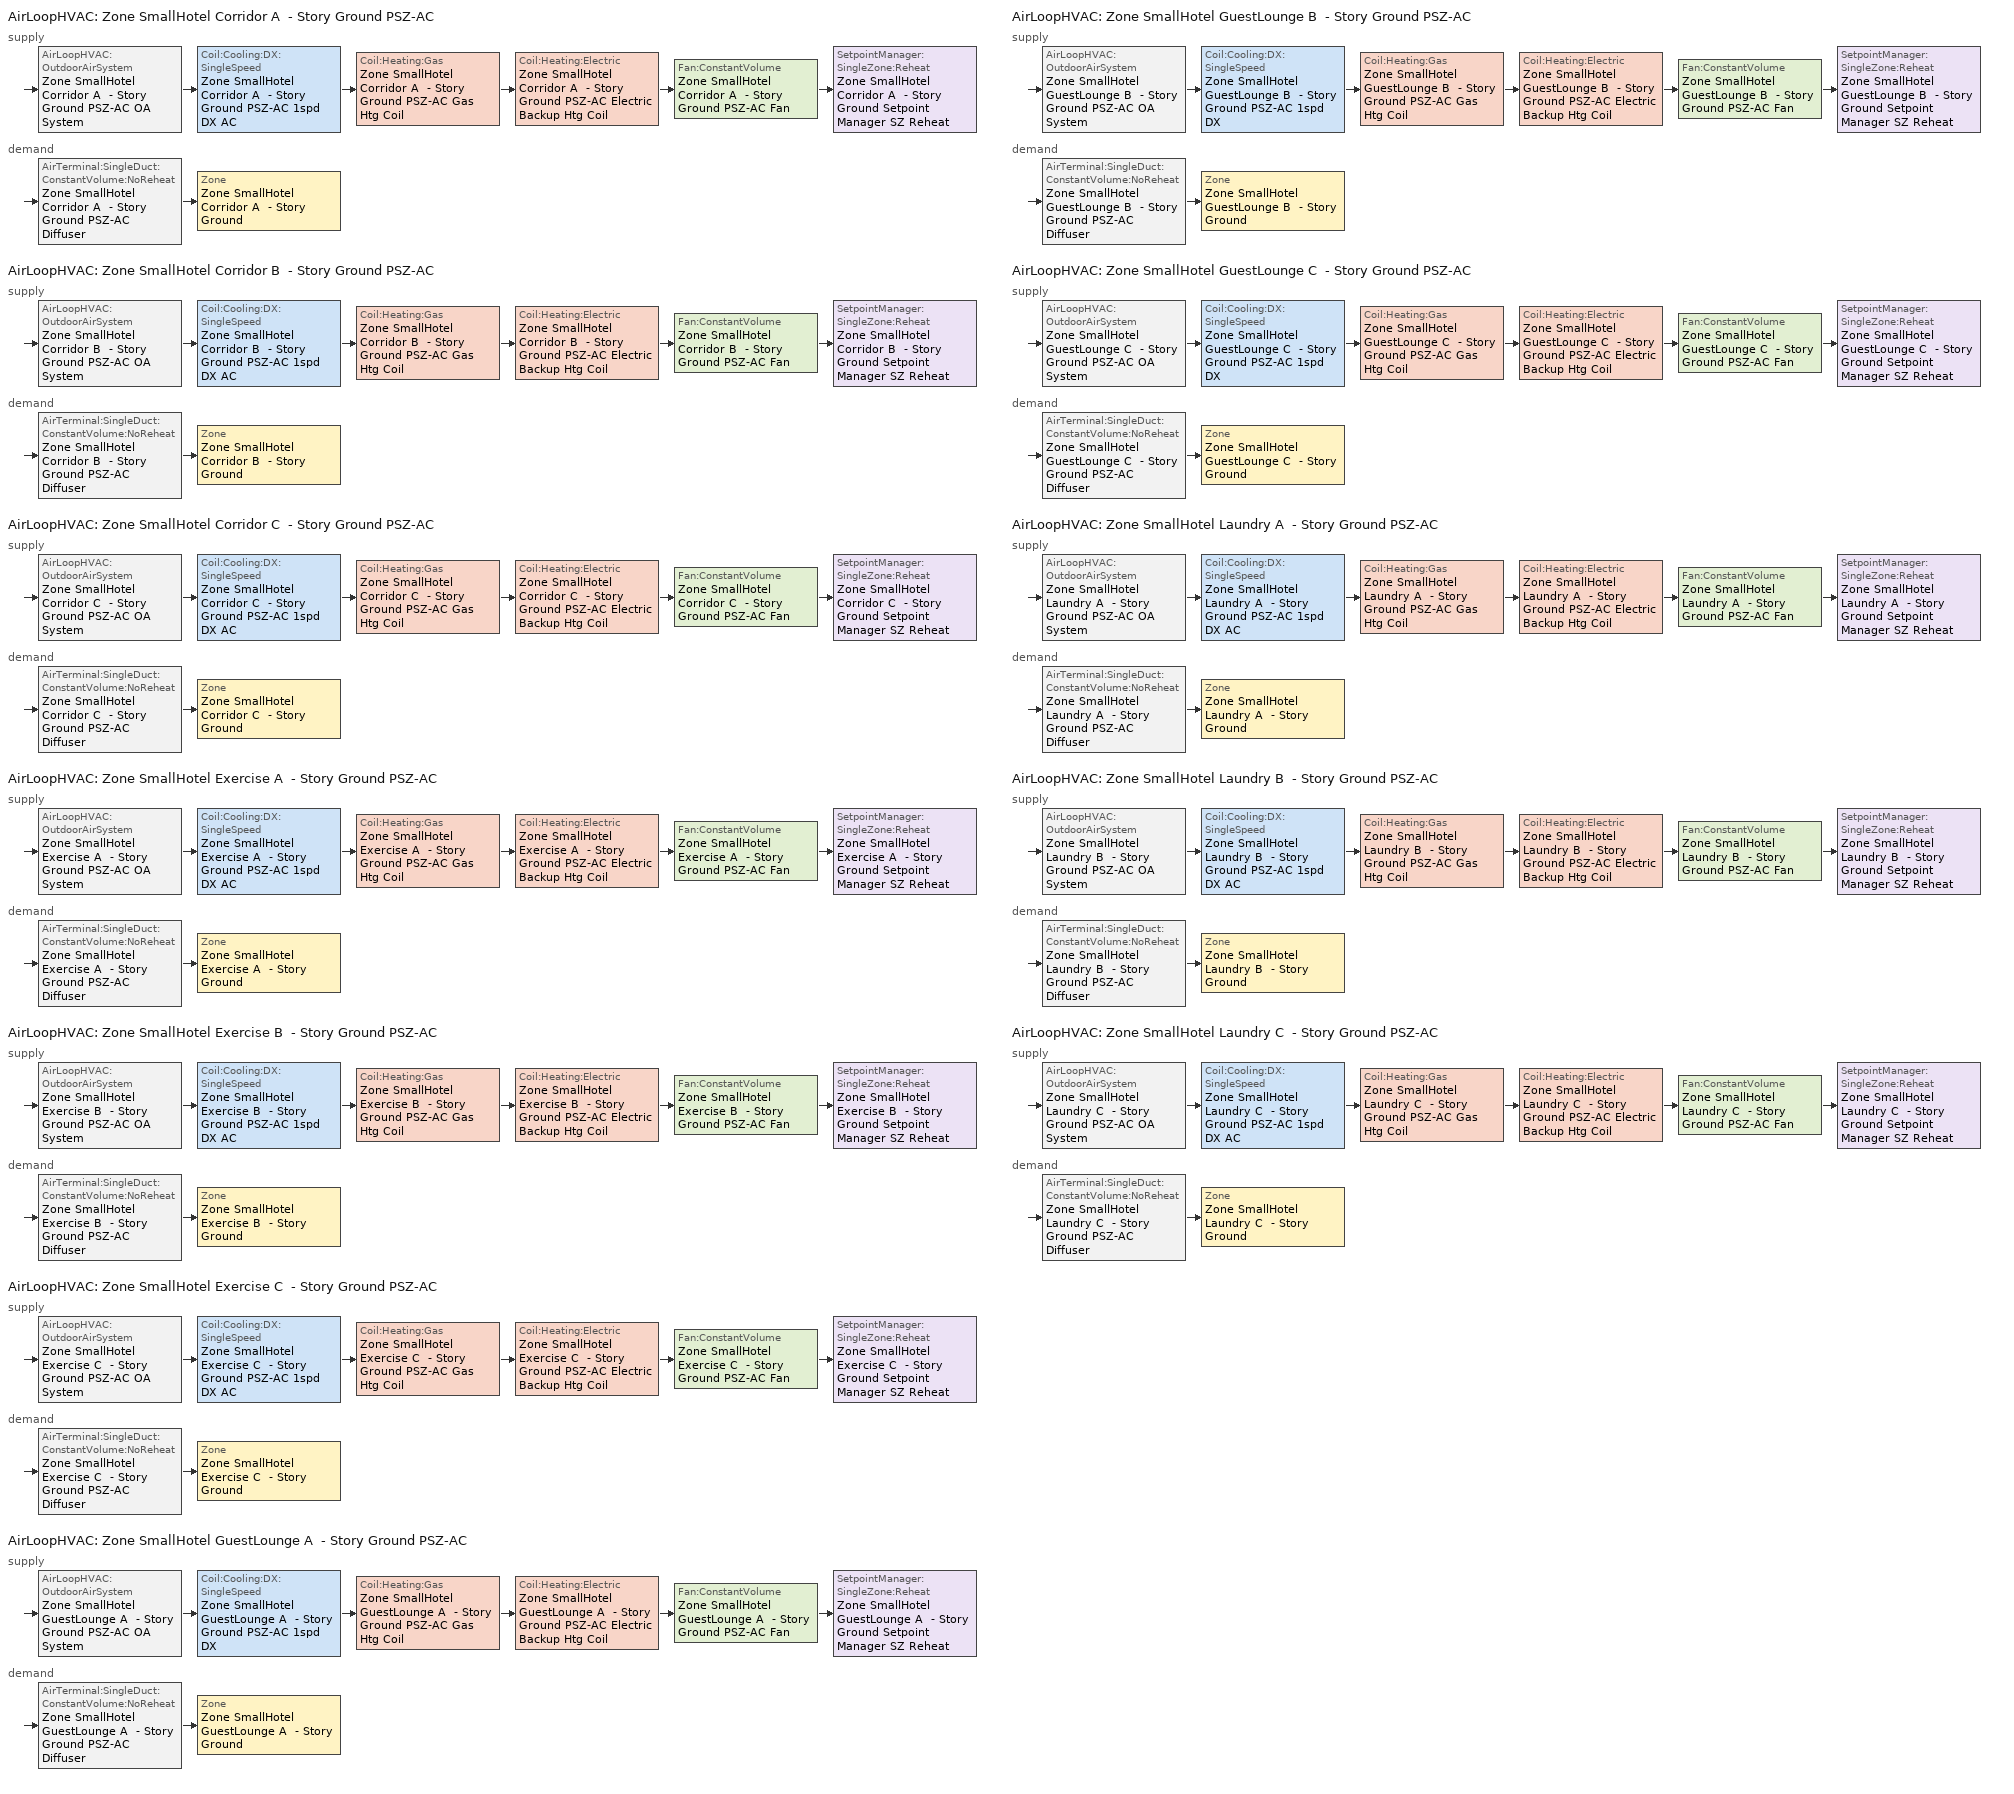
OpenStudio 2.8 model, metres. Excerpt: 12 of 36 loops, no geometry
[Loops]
AirLoopHVAC 'Zone SmallHotel Corridor A  - Story Ground PSZ-AC'
 supply: AirLoopHVAC:OutdoorAirSystem 'Zone SmallHotel Corridor A  - Story Ground PSZ-AC OA System' > Coil:Cooling:DX:SingleSpeed 'Zone SmallHotel Corridor A  - Story Ground PSZ-AC 1spd DX AC Clg Coil 20kBtu/hr 11.06SEER 6kBtu/hr 14.0SEER' > Coil:Heating:Gas 'Zone SmallHotel Corridor A  - Story Ground PSZ-AC Gas Htg Coil' > Coil:Heating:Electric 'Zone SmallHotel Corridor A  - Story Ground PSZ-AC Electric Backup Htg Coil' > Fan:ConstantVolume 'Zone SmallHotel Corridor A  - Story Ground PSZ-AC Fan' > SetpointManager:SingleZone:Reheat 'Zone SmallHotel Corridor A  - Story Ground Setpoint Manager SZ Reheat'
 demand: AirTerminal:SingleDuct:ConstantVolume:NoReheat 'Zone SmallHotel Corridor A  - Story Ground PSZ-AC Diffuser' > Zone 'Zone SmallHotel Corridor A  - Story Ground'
AirLoopHVAC 'Zone SmallHotel Corridor B  - Story Ground PSZ-AC'
 supply: AirLoopHVAC:OutdoorAirSystem 'Zone SmallHotel Corridor B  - Story Ground PSZ-AC OA System' > Coil:Cooling:DX:SingleSpeed 'Zone SmallHotel Corridor B  - Story Ground PSZ-AC 1spd DX AC Clg Coil 104kBtu/hr 9.63EER 23kBtu/hr 14.0SEER' > Coil:Heating:Gas 'Zone SmallHotel Corridor B  - Story Ground PSZ-AC Gas Htg Coil' > Coil:Heating:Electric 'Zone SmallHotel Corridor B  - Story Ground PSZ-AC Electric Backup Htg Coil' > Fan:ConstantVolume 'Zone SmallHotel Corridor B  - Story Ground PSZ-AC Fan' > SetpointManager:SingleZone:Reheat 'Zone SmallHotel Corridor B  - Story Ground Setpoint Manager SZ Reheat'
 demand: AirTerminal:SingleDuct:ConstantVolume:NoReheat 'Zone SmallHotel Corridor B  - Story Ground PSZ-AC Diffuser' > Zone 'Zone SmallHotel Corridor B  - Story Ground'
AirLoopHVAC 'Zone SmallHotel Corridor C  - Story Ground PSZ-AC'
 supply: AirLoopHVAC:OutdoorAirSystem 'Zone SmallHotel Corridor C  - Story Ground PSZ-AC OA System' > Coil:Cooling:DX:SingleSpeed 'Zone SmallHotel Corridor C  - Story Ground PSZ-AC 1spd DX AC Clg Coil 19kBtu/hr 11.06SEER 6kBtu/hr 14.0SEER' > Coil:Heating:Gas 'Zone SmallHotel Corridor C  - Story Ground PSZ-AC Gas Htg Coil' > Coil:Heating:Electric 'Zone SmallHotel Corridor C  - Story Ground PSZ-AC Electric Backup Htg Coil' > Fan:ConstantVolume 'Zone SmallHotel Corridor C  - Story Ground PSZ-AC Fan' > SetpointManager:SingleZone:Reheat 'Zone SmallHotel Corridor C  - Story Ground Setpoint Manager SZ Reheat'
 demand: AirTerminal:SingleDuct:ConstantVolume:NoReheat 'Zone SmallHotel Corridor C  - Story Ground PSZ-AC Diffuser' > Zone 'Zone SmallHotel Corridor C  - Story Ground'
AirLoopHVAC 'Zone SmallHotel Exercise A  - Story Ground PSZ-AC'
 supply: AirLoopHVAC:OutdoorAirSystem 'Zone SmallHotel Exercise A  - Story Ground PSZ-AC OA System' > Coil:Cooling:DX:SingleSpeed 'Zone SmallHotel Exercise A  - Story Ground PSZ-AC 1spd DX AC Clg Coil 3kBtu/hr 11.06SEER 2kBtu/hr 14.0SEER' > Coil:Heating:Gas 'Zone SmallHotel Exercise A  - Story Ground PSZ-AC Gas Htg Coil' > Coil:Heating:Electric 'Zone SmallHotel Exercise A  - Story Ground PSZ-AC Electric Backup Htg Coil' > Fan:ConstantVolume 'Zone SmallHotel Exercise A  - Story Ground PSZ-AC Fan' > SetpointManager:SingleZone:Reheat 'Zone SmallHotel Exercise A  - Story Ground Setpoint Manager SZ Reheat'
 demand: AirTerminal:SingleDuct:ConstantVolume:NoReheat 'Zone SmallHotel Exercise A  - Story Ground PSZ-AC Diffuser' > Zone 'Zone SmallHotel Exercise A  - Story Ground'
AirLoopHVAC 'Zone SmallHotel Exercise B  - Story Ground PSZ-AC'
 supply: AirLoopHVAC:OutdoorAirSystem 'Zone SmallHotel Exercise B  - Story Ground PSZ-AC OA System' > Coil:Cooling:DX:SingleSpeed 'Zone SmallHotel Exercise B  - Story Ground PSZ-AC 1spd DX AC Clg Coil 18kBtu/hr 11.06SEER 11kBtu/hr 14.0SEER' > Coil:Heating:Gas 'Zone SmallHotel Exercise B  - Story Ground PSZ-AC Gas Htg Coil' > Coil:Heating:Electric 'Zone SmallHotel Exercise B  - Story Ground PSZ-AC Electric Backup Htg Coil' > Fan:ConstantVolume 'Zone SmallHotel Exercise B  - Story Ground PSZ-AC Fan' > SetpointManager:SingleZone:Reheat 'Zone SmallHotel Exercise B  - Story Ground Setpoint Manager SZ Reheat'
 demand: AirTerminal:SingleDuct:ConstantVolume:NoReheat 'Zone SmallHotel Exercise B  - Story Ground PSZ-AC Diffuser' > Zone 'Zone SmallHotel Exercise B  - Story Ground'
AirLoopHVAC 'Zone SmallHotel Exercise C  - Story Ground PSZ-AC'
 supply: AirLoopHVAC:OutdoorAirSystem 'Zone SmallHotel Exercise C  - Story Ground PSZ-AC OA System' > Coil:Cooling:DX:SingleSpeed 'Zone SmallHotel Exercise C  - Story Ground PSZ-AC 1spd DX AC Clg Coil 3kBtu/hr 11.06SEER 2kBtu/hr 14.0SEER' > Coil:Heating:Gas 'Zone SmallHotel Exercise C  - Story Ground PSZ-AC Gas Htg Coil' > Coil:Heating:Electric 'Zone SmallHotel Exercise C  - Story Ground PSZ-AC Electric Backup Htg Coil' > Fan:ConstantVolume 'Zone SmallHotel Exercise C  - Story Ground PSZ-AC Fan' > SetpointManager:SingleZone:Reheat 'Zone SmallHotel Exercise C  - Story Ground Setpoint Manager SZ Reheat'
 demand: AirTerminal:SingleDuct:ConstantVolume:NoReheat 'Zone SmallHotel Exercise C  - Story Ground PSZ-AC Diffuser' > Zone 'Zone SmallHotel Exercise C  - Story Ground'
AirLoopHVAC 'Zone SmallHotel GuestLounge A  - Story Ground PSZ-AC'
 supply: AirLoopHVAC:OutdoorAirSystem 'Zone SmallHotel GuestLounge A  - Story Ground PSZ-AC OA System' > Coil:Cooling:DX:SingleSpeed 'Zone SmallHotel GuestLounge A  - Story Ground PSZ-AC 1spd DX AC Clg Coil 10kBtu/hr 11.06SEER 4kBtu/hr 14.0SEER' > Coil:Heating:Gas 'Zone SmallHotel GuestLounge A  - Story Ground PSZ-AC Gas Htg Coil' > Coil:Heating:Electric 'Zone SmallHotel GuestLounge A  - Story Ground PSZ-AC Electric Backup Htg Coil' > Fan:ConstantVolume 'Zone SmallHotel GuestLounge A  - Story Ground PSZ-AC Fan' > SetpointManager:SingleZone:Reheat 'Zone SmallHotel GuestLounge A  - Story Ground Setpoint Manager SZ Reheat'
 demand: AirTerminal:SingleDuct:ConstantVolume:NoReheat 'Zone SmallHotel GuestLounge A  - Story Ground PSZ-AC Diffuser' > Zone 'Zone SmallHotel GuestLounge A  - Story Ground'
AirLoopHVAC 'Zone SmallHotel GuestLounge B  - Story Ground PSZ-AC'
 supply: AirLoopHVAC:OutdoorAirSystem 'Zone SmallHotel GuestLounge B  - Story Ground PSZ-AC OA System' > Coil:Cooling:DX:SingleSpeed 'Zone SmallHotel GuestLounge B  - Story Ground PSZ-AC 1spd DX AC Clg Coil 60kBtu/hr 11.06SEER 19kBtu/hr 14.0SEER' > Coil:Heating:Gas 'Zone SmallHotel GuestLounge B  - Story Ground PSZ-AC Gas Htg Coil' > Coil:Heating:Electric 'Zone SmallHotel GuestLounge B  - Story Ground PSZ-AC Electric Backup Htg Coil' > Fan:ConstantVolume 'Zone SmallHotel GuestLounge B  - Story Ground PSZ-AC Fan' > SetpointManager:SingleZone:Reheat 'Zone SmallHotel GuestLounge B  - Story Ground Setpoint Manager SZ Reheat'
 demand: AirTerminal:SingleDuct:ConstantVolume:NoReheat 'Zone SmallHotel GuestLounge B  - Story Ground PSZ-AC Diffuser' > Zone 'Zone SmallHotel GuestLounge B  - Story Ground'
AirLoopHVAC 'Zone SmallHotel GuestLounge C  - Story Ground PSZ-AC'
 supply: AirLoopHVAC:OutdoorAirSystem 'Zone SmallHotel GuestLounge C  - Story Ground PSZ-AC OA System' > Coil:Cooling:DX:SingleSpeed 'Zone SmallHotel GuestLounge C  - Story Ground PSZ-AC 1spd DX AC Clg Coil 10kBtu/hr 11.06SEER 4kBtu/hr 14.0SEER' > Coil:Heating:Gas 'Zone SmallHotel GuestLounge C  - Story Ground PSZ-AC Gas Htg Coil' > Coil:Heating:Electric 'Zone SmallHotel GuestLounge C  - Story Ground PSZ-AC Electric Backup Htg Coil' > Fan:ConstantVolume 'Zone SmallHotel GuestLounge C  - Story Ground PSZ-AC Fan' > SetpointManager:SingleZone:Reheat 'Zone SmallHotel GuestLounge C  - Story Ground Setpoint Manager SZ Reheat'
 demand: AirTerminal:SingleDuct:ConstantVolume:NoReheat 'Zone SmallHotel GuestLounge C  - Story Ground PSZ-AC Diffuser' > Zone 'Zone SmallHotel GuestLounge C  - Story Ground'
AirLoopHVAC 'Zone SmallHotel Laundry A  - Story Ground PSZ-AC'
 supply: AirLoopHVAC:OutdoorAirSystem 'Zone SmallHotel Laundry A  - Story Ground PSZ-AC OA System' > Coil:Cooling:DX:SingleSpeed 'Zone SmallHotel Laundry A  - Story Ground PSZ-AC 1spd DX AC Clg Coil 7kBtu/hr 11.06SEER 4kBtu/hr 14.0SEER' > Coil:Heating:Gas 'Zone SmallHotel Laundry A  - Story Ground PSZ-AC Gas Htg Coil' > Coil:Heating:Electric 'Zone SmallHotel Laundry A  - Story Ground PSZ-AC Electric Backup Htg Coil' > Fan:ConstantVolume 'Zone SmallHotel Laundry A  - Story Ground PSZ-AC Fan' > SetpointManager:SingleZone:Reheat 'Zone SmallHotel Laundry A  - Story Ground Setpoint Manager SZ Reheat'
 demand: AirTerminal:SingleDuct:ConstantVolume:NoReheat 'Zone SmallHotel Laundry A  - Story Ground PSZ-AC Diffuser' > Zone 'Zone SmallHotel Laundry A  - Story Ground'
AirLoopHVAC 'Zone SmallHotel Laundry B  - Story Ground PSZ-AC'
 supply: AirLoopHVAC:OutdoorAirSystem 'Zone SmallHotel Laundry B  - Story Ground PSZ-AC OA System' > Coil:Cooling:DX:SingleSpeed 'Zone SmallHotel Laundry B  - Story Ground PSZ-AC 1spd DX AC Clg Coil 39kBtu/hr 11.06SEER 20kBtu/hr 14.0SEER' > Coil:Heating:Gas 'Zone SmallHotel Laundry B  - Story Ground PSZ-AC Gas Htg Coil' > Coil:Heating:Electric 'Zone SmallHotel Laundry B  - Story Ground PSZ-AC Electric Backup Htg Coil' > Fan:ConstantVolume 'Zone SmallHotel Laundry B  - Story Ground PSZ-AC Fan' > SetpointManager:SingleZone:Reheat 'Zone SmallHotel Laundry B  - Story Ground Setpoint Manager SZ Reheat'
 demand: AirTerminal:SingleDuct:ConstantVolume:NoReheat 'Zone SmallHotel Laundry B  - Story Ground PSZ-AC Diffuser' > Zone 'Zone SmallHotel Laundry B  - Story Ground'
AirLoopHVAC 'Zone SmallHotel Laundry C  - Story Ground PSZ-AC'
 supply: AirLoopHVAC:OutdoorAirSystem 'Zone SmallHotel Laundry C  - Story Ground PSZ-AC OA System' > Coil:Cooling:DX:SingleSpeed 'Zone SmallHotel Laundry C  - Story Ground PSZ-AC 1spd DX AC Clg Coil 6kBtu/hr 11.06SEER 3kBtu/hr 14.0SEER' > Coil:Heating:Gas 'Zone SmallHotel Laundry C  - Story Ground PSZ-AC Gas Htg Coil' > Coil:Heating:Electric 'Zone SmallHotel Laundry C  - Story Ground PSZ-AC Electric Backup Htg Coil' > Fan:ConstantVolume 'Zone SmallHotel Laundry C  - Story Ground PSZ-AC Fan' > SetpointManager:SingleZone:Reheat 'Zone SmallHotel Laundry C  - Story Ground Setpoint Manager SZ Reheat'
 demand: AirTerminal:SingleDuct:ConstantVolume:NoReheat 'Zone SmallHotel Laundry C  - Story Ground PSZ-AC Diffuser' > Zone 'Zone SmallHotel Laundry C  - Story Ground'
[Sizing:Zone] Zone Cooling Design Supply Air Temperature Input Method=SupplyAirTemperature; Zone Cooling Design Supply Air Temperature {C}=12.7778; Zone Cooling Design Supply Air Temperature Difference {deltaC}=11.11; Zone Heating Design Supply Air Temperature Input Method=SupplyAirTemperature; Zone Heating Design Supply Air Temperature {C}=50; Zone Heating Design Supply Air Temperature Difference {deltaC}=11.11; Zone Cooling Design Supply Air Humidity Ratio {kg-H2O/kg-air}=0.0085; Zone Heating Design Supply Air Humidity Ratio {kg-H2O/kg-air}=0.008; Cooling Design Air Flow Method=DesignDay; Heating Design Air Flow Method=DesignDay; Account for Dedicated Outdoor Air System=No; Dedicated Outdoor Air System Control Strategy=NeutralSupplyAir; Dedicated Outdoor Air Low Setpoint Temperature for Design {C}=autosize; Dedicated Outdoor Air High Setpoint Temperature for Design {C}=autosize
Zone SmallHotel Exercise A  - Story Ground; Zone SmallHotel Exercise B  - Story Ground; Zone SmallHotel Exercise C  - Story Ground; Zone SmallHotel Laundry A  - Story Ground; Zone SmallHotel Laundry B  - Story Ground; Zone SmallHotel Laundry C  - Story Ground; Zone SmallHotel GuestLounge A  - Story Ground; Zone SmallHotel GuestLounge B  - Story Ground; Zone SmallHotel GuestLounge C  - Story Ground; Zone SmallHotel Corridor A  - Story Ground; Zone SmallHotel Corridor B  - Story Ground; Zone SmallHotel Corridor C  - Story Ground
[Zone equipment]
Zone SmallHotel Exercise A  - Story Ground: Zone SmallHotel Exercise A  - Story Ground PSZ-AC Diffuser
Zone SmallHotel Exercise B  - Story Ground: Zone SmallHotel Exercise B  - Story Ground PSZ-AC Diffuser
Zone SmallHotel Exercise C  - Story Ground: Zone SmallHotel Exercise C  - Story Ground PSZ-AC Diffuser
Zone SmallHotel Laundry A  - Story Ground: Zone SmallHotel Laundry A  - Story Ground PSZ-AC Diffuser
Zone SmallHotel Laundry B  - Story Ground: Zone SmallHotel Laundry B  - Story Ground PSZ-AC Diffuser
Zone SmallHotel Laundry C  - Story Ground: Zone SmallHotel Laundry C  - Story Ground PSZ-AC Diffuser
Zone SmallHotel GuestLounge A  - Story Ground: Zone SmallHotel GuestLounge A  - Story Ground PSZ-AC Diffuser
Zone SmallHotel GuestLounge B  - Story Ground: Zone SmallHotel GuestLounge B  - Story Ground PSZ-AC Diffuser
Zone SmallHotel GuestLounge C  - Story Ground: Zone SmallHotel GuestLounge C  - Story Ground PSZ-AC Diffuser
Zone SmallHotel Corridor A  - Story Ground: Zone SmallHotel Corridor A  - Story Ground PSZ-AC Diffuser
Zone SmallHotel Corridor B  - Story Ground: Zone SmallHotel Corridor B  - Story Ground PSZ-AC Diffuser
Zone SmallHotel Corridor C  - Story Ground: Zone SmallHotel Corridor C  - Story Ground PSZ-AC Diffuser
[AirLoopHVAC] Design Supply Air Flow Rate {m3/s}=AutoSize
Name | Availability Schedule
Zone SmallHotel Corridor A  - Story Ground PSZ-AC | Zone SmallHotel Corridor A  - Story Ground PSZ-AC Occ Sch
Zone SmallHotel Corridor B  - Story Ground PSZ-AC | Zone SmallHotel Corridor B  - Story Ground PSZ-AC Occ Sch
Zone SmallHotel Corridor C  - Story Ground PSZ-AC | Zone SmallHotel Corridor C  - Story Ground PSZ-AC Occ Sch
Zone SmallHotel Exercise A  - Story Ground PSZ-AC | Zone SmallHotel Exercise A  - Story Ground PSZ-AC Occ Sch
Zone SmallHotel Exercise B  - Story Ground PSZ-AC | Zone SmallHotel Exercise B  - Story Ground PSZ-AC Occ Sch
Zone SmallHotel Exercise C  - Story Ground PSZ-AC | Zone SmallHotel Exercise C  - Story Ground PSZ-AC Occ Sch
Zone SmallHotel GuestLounge A  - Story Ground PSZ-AC | Zone SmallHotel GuestLounge A  - Story Ground PSZ-AC Occ Sch
Zone SmallHotel GuestLounge B  - Story Ground PSZ-AC | Zone SmallHotel GuestLounge B  - Story Ground PSZ-AC Occ Sch
Zone SmallHotel GuestLounge C  - Story Ground PSZ-AC | Zone SmallHotel GuestLounge C  - Story Ground PSZ-AC Occ Sch
Zone SmallHotel Laundry A  - Story Ground PSZ-AC | Zone SmallHotel Laundry A  - Story Ground PSZ-AC Occ Sch
Zone SmallHotel Laundry B  - Story Ground PSZ-AC | Zone SmallHotel Laundry B  - Story Ground PSZ-AC Occ Sch
Zone SmallHotel Laundry C  - Story Ground PSZ-AC | Zone SmallHotel Laundry C  - Story Ground PSZ-AC Occ Sch
[Sizing:System] Type of Load to Size On=Sensible; Design Outdoor Air Flow Rate {m3/s}=Autosize; Central Heating Maximum System Air Flow Ratio=1; Preheat Design Temperature {C}=7.22222; Preheat Design Humidity Ratio {kg-H2O/kg-Air}=0.008; Precool Design Temperature {C}=12.7778; Precool Design Humidity Ratio {kg-H2O/kg-Air}=0.008; Central Cooling Design Supply Air Temperature {C}=12.7778; Central Heating Design Supply Air Temperature {C}=50; Sizing Option=Coincident; 100% Outdoor Air in Cooling=No; 100% Outdoor Air in Heating=No; Central Cooling Design Supply Air Humidity Ratio {kg-H2O/kg-Air}=0.0085; Central Heating Design Supply Air Humidity Ratio {kg-H2O/kg-Air}=0.008; Cooling Design Air Flow Method=DesignDay; Cooling Design Air Flow Rate {m3/s}=0; Heating Design Air Flow Method=DesignDay; Heating Design Air Flow Rate {m3/s}=0; System Outdoor Air Method=ZoneSum; Zone Maximum Outdoor Air Fraction=1; Cooling Supply Air Flow Rate Per Floor Area {m3/s-m2}=0.00996765; Cooling Fraction of Autosized Cooling Supply Air Flow Rate=1; Cooling Supply Air Flow Rate Per Unit Cooling Capacity {m3/s-W}=3.94755e-05; Heating Supply Air Flow Rate Per Floor Area {m3/s-m2}=0.00996765; Heating Fraction of Autosized Heating Supply Air Flow Rate=1; Heating Fraction of Autosized Cooling Supply Air Flow Rate=1; Heating Supply Air Flow Rate Per Unit Heating Capacity {m3/s-W}=3.15882e-05; Cooling Design Capacity Method=CoolingDesignCapacity; Cooling Design Capacity {W}=autosize; Cooling Design Capacity Per Floor Area {W/m2}=234.7; Fraction of Autosized Cooling Design Capacity=1; Heating Design Capacity Method=HeatingDesignCapacity; Heating Design Capacity {W}=autosize; Heating Design Capacity Per Floor Area {W/m2}=157; Fraction of Autosized Heating Design Capacity=1; Central Cooling Capacity Control Method=OnOff
Zone SmallHotel Corridor A  - Story Ground PSZ-AC; Zone SmallHotel Corridor B  - Story Ground PSZ-AC; Zone SmallHotel Corridor C  - Story Ground PSZ-AC; Zone SmallHotel Exercise A  - Story Ground PSZ-AC; Zone SmallHotel Exercise B  - Story Ground PSZ-AC; Zone SmallHotel Exercise C  - Story Ground PSZ-AC; Zone SmallHotel GuestLounge A  - Story Ground PSZ-AC; Zone SmallHotel GuestLounge B  - Story Ground PSZ-AC; Zone SmallHotel GuestLounge C  - Story Ground PSZ-AC; Zone SmallHotel Laundry A  - Story Ground PSZ-AC; Zone SmallHotel Laundry B  - Story Ground PSZ-AC; Zone SmallHotel Laundry C  - Story Ground PSZ-AC
[SetpointManager:SingleZone:Reheat] Minimum Supply Air Temperature {C}=12.7778; Maximum Supply Air Temperature {C}=50
Name | Control Zone | Setpoint Node or NodeList
Zone SmallHotel Corridor A  - Story Ground Setpoint Manager SZ Reheat | Zone SmallHotel Corridor A  - Story Ground | Zone SmallHotel Corridor A  - Story Ground PSZ-AC Supply Outlet Node
Zone SmallHotel Corridor B  - Story Ground Setpoint Manager SZ Reheat | Zone SmallHotel Corridor B  - Story Ground | Zone SmallHotel Corridor B  - Story Ground PSZ-AC Supply Outlet Node
Zone SmallHotel Corridor C  - Story Ground Setpoint Manager SZ Reheat | Zone SmallHotel Corridor C  - Story Ground | Zone SmallHotel Corridor C  - Story Ground PSZ-AC Supply Outlet Node
Zone SmallHotel Exercise A  - Story Ground Setpoint Manager SZ Reheat | Zone SmallHotel Exercise A  - Story Ground | Zone SmallHotel Exercise A  - Story Ground PSZ-AC Supply Outlet Node
Zone SmallHotel Exercise B  - Story Ground Setpoint Manager SZ Reheat | Zone SmallHotel Exercise B  - Story Ground | Zone SmallHotel Exercise B  - Story Ground PSZ-AC Supply Outlet Node
Zone SmallHotel Exercise C  - Story Ground Setpoint Manager SZ Reheat | Zone SmallHotel Exercise C  - Story Ground | Zone SmallHotel Exercise C  - Story Ground PSZ-AC Supply Outlet Node
Zone SmallHotel GuestLounge A  - Story Ground Setpoint Manager SZ Reheat | Zone SmallHotel GuestLounge A  - Story Ground | Zone SmallHotel GuestLounge A  - Story Ground PSZ-AC Supply Outlet Node
Zone SmallHotel GuestLounge B  - Story Ground Setpoint Manager SZ Reheat | Zone SmallHotel GuestLounge B  - Story Ground | Zone SmallHotel GuestLounge B  - Story Ground PSZ-AC Supply Outlet Node
Zone SmallHotel GuestLounge C  - Story Ground Setpoint Manager SZ Reheat | Zone SmallHotel GuestLounge C  - Story Ground | Zone SmallHotel GuestLounge C  - Story Ground PSZ-AC Supply Outlet Node
Zone SmallHotel Laundry A  - Story Ground Setpoint Manager SZ Reheat | Zone SmallHotel Laundry A  - Story Ground | Zone SmallHotel Laundry A  - Story Ground PSZ-AC Supply Outlet Node
Zone SmallHotel Laundry B  - Story Ground Setpoint Manager SZ Reheat | Zone SmallHotel Laundry B  - Story Ground | Zone SmallHotel Laundry B  - Story Ground PSZ-AC Supply Outlet Node
Zone SmallHotel Laundry C  - Story Ground Setpoint Manager SZ Reheat | Zone SmallHotel Laundry C  - Story Ground | Zone SmallHotel Laundry C  - Story Ground PSZ-AC Supply Outlet Node
[Fan:ConstantVolume] Availability Schedule=Always On Discrete; Pressure Rise {Pa}=622.722; Maximum Flow Rate {m3/s}=AutoSize; Motor In Airstream Fraction=1
Name | Fan Total Efficiency | Motor Efficiency
Zone SmallHotel Corridor A  - Story Ground PSZ-AC Fan; Zone SmallHotel Corridor B  - Story Ground PSZ-AC Fan; Zone SmallHotel Corridor C  - Story Ground PSZ-AC Fan; Zone SmallHotel Exercise B  - Story Ground PSZ-AC Fan; Zone SmallHotel GuestLounge B  - Story Ground PSZ-AC Fan; Zone SmallHotel Laundry B  - Story Ground PSZ-AC Fan | 0.55575 | 0.855
Zone SmallHotel Exercise A  - Story Ground PSZ-AC Fan; Zone SmallHotel Exercise C  - Story Ground PSZ-AC Fan; Zone SmallHotel GuestLounge A  - Story Ground PSZ-AC Fan; Zone SmallHotel GuestLounge C  - Story Ground PSZ-AC Fan; Zone SmallHotel Laundry A  - Story Ground PSZ-AC Fan; Zone SmallHotel Laundry C  - Story Ground PSZ-AC Fan | 0.455 | 0.7
[Coil:Heating:Gas] Availability Schedule=Always On Discrete; Gas Burner Efficiency=0.78; Nominal Capacity {W}=AutoSize; Parasitic Electric Load {W}=0; Parasitic Gas Load {W}=0
Zone SmallHotel Corridor A  - Story Ground PSZ-AC Gas Htg Coil; Zone SmallHotel Corridor B  - Story Ground PSZ-AC Gas Htg Coil; Zone SmallHotel Corridor C  - Story Ground PSZ-AC Gas Htg Coil; Zone SmallHotel Exercise A  - Story Ground PSZ-AC Gas Htg Coil; Zone SmallHotel Exercise B  - Story Ground PSZ-AC Gas Htg Coil; Zone SmallHotel Exercise C  - Story Ground PSZ-AC Gas Htg Coil; Zone SmallHotel GuestLounge A  - Story Ground PSZ-AC Gas Htg Coil; Zone SmallHotel GuestLounge B  - Story Ground PSZ-AC Gas Htg Coil; Zone SmallHotel GuestLounge C  - Story Ground PSZ-AC Gas Htg Coil; Zone SmallHotel Laundry A  - Story Ground PSZ-AC Gas Htg Coil; Zone SmallHotel Laundry B  - Story Ground PSZ-AC Gas Htg Coil; Zone SmallHotel Laundry C  - Story Ground PSZ-AC Gas Htg Coil
[Coil:Heating:Electric] Availability Schedule=Always On Discrete; Efficiency=1
Zone SmallHotel Corridor A  - Story Ground PSZ-AC Electric Backup Htg Coil; Zone SmallHotel Corridor B  - Story Ground PSZ-AC Electric Backup Htg Coil; Zone SmallHotel Corridor C  - Story Ground PSZ-AC Electric Backup Htg Coil; Zone SmallHotel Exercise A  - Story Ground PSZ-AC Electric Backup Htg Coil; Zone SmallHotel Exercise B  - Story Ground PSZ-AC Electric Backup Htg Coil; Zone SmallHotel Exercise C  - Story Ground PSZ-AC Electric Backup Htg Coil; Zone SmallHotel GuestLounge A  - Story Ground PSZ-AC Electric Backup Htg Coil; Zone SmallHotel GuestLounge B  - Story Ground PSZ-AC Electric Backup Htg Coil; Zone SmallHotel GuestLounge C  - Story Ground PSZ-AC Electric Backup Htg Coil; Zone SmallHotel Laundry A  - Story Ground PSZ-AC Electric Backup Htg Coil; Zone SmallHotel Laundry B  - Story Ground PSZ-AC Electric Backup Htg Coil; Zone SmallHotel Laundry C  - Story Ground PSZ-AC Electric Backup Htg Coil
[Coil:Cooling:DX:SingleSpeed] Availability Schedule=Always On Discrete; Rated Total Cooling Capacity {W}=autosize; Rated Sensible Heat Ratio=autosize; Rated COP {W/W}=4.11713; Rated Air Flow Rate {m3/s}=autosize; Rated Evaporator Fan Power Per Volume Flow Rate {W/(m3/s)}=773.3; Total Cooling Capacity Function of Temperature Curve=PSZ-AC_Unitary_PackagecoolCapFT; Total Cooling Capacity Function of Flow Fraction Curve=PSZ-AC_Unitary_PackagecoolFFF; Energy Input Ratio Function of Temperature Curve=PSZ-AC DX Unitary Package EIRFT; Energy Input Ratio Function of Flow Fraction Curve=PSZ-AC_Unitary_PackagecoolEIRFFF; Part Load Fraction Correlation Curve=PSZ-AC_Unitary_PackagecoolPLR; Condenser Type=AirCooled; Evaporative Condenser Effectiveness=0; Evaporative Condenser Air Flow Rate {m3/s}=Autosize; Evaporative Condenser Pump Rated Power Consumption {W}=Autosize; Crankcase Heater Capacity {W}=0; Maximum Outdoor Dry-Bulb Temperature for Crankcase Heater Operation {C}=0; Basin Heater Capacity {W/K}=0; Basin Heater Setpoint Temperature {C}=10
Zone SmallHotel Corridor A  - Story Ground PSZ-AC 1spd DX AC Clg Coil 20kBtu/hr 11.06SEER 6kBtu/hr 14.0SEER; Zone SmallHotel Corridor B  - Story Ground PSZ-AC 1spd DX AC Clg Coil 104kBtu/hr 9.63EER 23kBtu/hr 14.0SEER; Zone SmallHotel Corridor C  - Story Ground PSZ-AC 1spd DX AC Clg Coil 19kBtu/hr 11.06SEER 6kBtu/hr 14.0SEER; Zone SmallHotel Exercise A  - Story Ground PSZ-AC 1spd DX AC Clg Coil 3kBtu/hr 11.06SEER 2kBtu/hr 14.0SEER; Zone SmallHotel Exercise B  - Story Ground PSZ-AC 1spd DX AC Clg Coil 18kBtu/hr 11.06SEER 11kBtu/hr 14.0SEER; Zone SmallHotel Exercise C  - Story Ground PSZ-AC 1spd DX AC Clg Coil 3kBtu/hr 11.06SEER 2kBtu/hr 14.0SEER; Zone SmallHotel GuestLounge A  - Story Ground PSZ-AC 1spd DX AC Clg Coil 10kBtu/hr 11.06SEER 4kBtu/hr 14.0SEER; Zone SmallHotel GuestLounge B  - Story Ground PSZ-AC 1spd DX AC Clg Coil 60kBtu/hr 11.06SEER 19kBtu/hr 14.0SEER; Zone SmallHotel GuestLounge C  - Story Ground PSZ-AC 1spd DX AC Clg Coil 10kBtu/hr 11.06SEER 4kBtu/hr 14.0SEER; Zone SmallHotel Laundry A  - Story Ground PSZ-AC 1spd DX AC Clg Coil 7kBtu/hr 11.06SEER 4kBtu/hr 14.0SEER; Zone SmallHotel Laundry B  - Story Ground PSZ-AC 1spd DX AC Clg Coil 39kBtu/hr 11.06SEER 20kBtu/hr 14.0SEER; Zone SmallHotel Laundry C  - Story Ground PSZ-AC 1spd DX AC Clg Coil 6kBtu/hr 11.06SEER 3kBtu/hr 14.0SEER
[Controller:OutdoorAir] Minimum Outdoor Air Flow Rate {m3/s}=autosize; Maximum Outdoor Air Flow Rate {m3/s}=Autosize; Economizer Control Action Type=ModulateFlow; Lockout Type=NoLockout; Minimum Limit Type=FixedMinimum; High Humidity Control=No
Name | Economizer Control Type | Economizer Maximum Limit Dry-Bulb Temperature {C} | Economizer Maximum Limit Enthalpy {J/kg} | Minimum Outdoor Air Schedule | Controller Mechanical Ventilation | Heat Recovery Bypass Control Type
Zone SmallHotel Corridor A  - Story Ground PSZ-AC OA System Controller | NoEconomizer | 28 | 64000 | Zone SmallHotel Corridor A  - Story Ground PSZ-AC Occ Sch | Controller Mechanical Ventilation 7 | BypassWhenWithinEconomizerLimits
Zone SmallHotel Corridor B  - Story Ground PSZ-AC OA System Controller | DifferentialDryBulb |  |  | Zone SmallHotel Corridor B  - Story Ground PSZ-AC Occ Sch | Controller Mechanical Ventilation 8 | BypassWhenWithinEconomizerLimits
Zone SmallHotel Corridor C  - Story Ground PSZ-AC OA System Controller | NoEconomizer | 28 | 64000 | Zone SmallHotel Corridor C  - Story Ground PSZ-AC Occ Sch | Controller Mechanical Ventilation 9 | BypassWhenWithinEconomizerLimits
Zone SmallHotel Exercise A  - Story Ground PSZ-AC OA System Controller | NoEconomizer | 28 | 64000 | Zone SmallHotel Exercise A  - Story Ground PSZ-AC Occ Sch | Controller Mechanical Ventilation 10 | BypassWhenWithinEconomizerLimits
Zone SmallHotel Exercise B  - Story Ground PSZ-AC OA System Controller | NoEconomizer | 28 | 64000 | Zone SmallHotel Exercise B  - Story Ground PSZ-AC Occ Sch | Controller Mechanical Ventilation 11 | BypassWhenWithinEconomizerLimits
Zone SmallHotel Exercise C  - Story Ground PSZ-AC OA System Controller | NoEconomizer | 28 | 64000 | Zone SmallHotel Exercise C  - Story Ground PSZ-AC Occ Sch | Controller Mechanical Ventilation 12 | BypassWhenWithinEconomizerLimits
Zone SmallHotel GuestLounge A  - Story Ground PSZ-AC OA System Controller | NoEconomizer | 28 | 64000 | Zone SmallHotel GuestLounge A  - Story Ground PSZ-AC Occ Sch | Controller Mechanical Ventilation 13 | BypassWhenOAFlowGreaterThanMinimum
Zone SmallHotel GuestLounge B  - Story Ground PSZ-AC OA System Controller | DifferentialDryBulb |  |  | Zone SmallHotel GuestLounge B  - Story Ground PSZ-AC Occ Sch | Controller Mechanical Ventilation 14 | BypassWhenOAFlowGreaterThanMinimum
Zone SmallHotel GuestLounge C  - Story Ground PSZ-AC OA System Controller | NoEconomizer | 28 | 64000 | Zone SmallHotel GuestLounge C  - Story Ground PSZ-AC Occ Sch | Controller Mechanical Ventilation 15 | BypassWhenOAFlowGreaterThanMinimum
Zone SmallHotel Laundry A  - Story Ground PSZ-AC OA System Controller | NoEconomizer | 28 | 64000 | Zone SmallHotel Laundry A  - Story Ground PSZ-AC Occ Sch | Controller Mechanical Ventilation 16 | BypassWhenWithinEconomizerLimits
Zone SmallHotel Laundry B  - Story Ground PSZ-AC OA System Controller | DifferentialDryBulb |  |  | Zone SmallHotel Laundry B  - Story Ground PSZ-AC Occ Sch | Controller Mechanical Ventilation 17 | BypassWhenWithinEconomizerLimits
Zone SmallHotel Laundry C  - Story Ground PSZ-AC OA System Controller | NoEconomizer | 28 | 64000 | Zone SmallHotel Laundry C  - Story Ground PSZ-AC Occ Sch | Controller Mechanical Ventilation 18 | BypassWhenWithinEconomizerLimits
[Controller:MechanicalVentilation] Availability Schedule=Always On Discrete; System Outdoor Air Method=ZoneSum
Controller Mechanical Ventilation 7; Controller Mechanical Ventilation 8; Controller Mechanical Ventilation 9; Controller Mechanical Ventilation 10; Controller Mechanical Ventilation 11; Controller Mechanical Ventilation 12; Controller Mechanical Ventilation 13; Controller Mechanical Ventilation 14; Controller Mechanical Ventilation 15; Controller Mechanical Ventilation 16; Controller Mechanical Ventilation 17; Controller Mechanical Ventilation 18
[AirLoopHVAC:OutdoorAirSystem]
Name | Controller
Zone SmallHotel Corridor A  - Story Ground PSZ-AC OA System | Zone SmallHotel Corridor A  - Story Ground PSZ-AC OA System Controller
Zone SmallHotel Corridor B  - Story Ground PSZ-AC OA System | Zone SmallHotel Corridor B  - Story Ground PSZ-AC OA System Controller
Zone SmallHotel Corridor C  - Story Ground PSZ-AC OA System | Zone SmallHotel Corridor C  - Story Ground PSZ-AC OA System Controller
Zone SmallHotel Exercise A  - Story Ground PSZ-AC OA System | Zone SmallHotel Exercise A  - Story Ground PSZ-AC OA System Controller
Zone SmallHotel Exercise B  - Story Ground PSZ-AC OA System | Zone SmallHotel Exercise B  - Story Ground PSZ-AC OA System Controller
Zone SmallHotel Exercise C  - Story Ground PSZ-AC OA System | Zone SmallHotel Exercise C  - Story Ground PSZ-AC OA System Controller
Zone SmallHotel GuestLounge A  - Story Ground PSZ-AC OA System | Zone SmallHotel GuestLounge A  - Story Ground PSZ-AC OA System Controller
Zone SmallHotel GuestLounge B  - Story Ground PSZ-AC OA System | Zone SmallHotel GuestLounge B  - Story Ground PSZ-AC OA System Controller
Zone SmallHotel GuestLounge C  - Story Ground PSZ-AC OA System | Zone SmallHotel GuestLounge C  - Story Ground PSZ-AC OA System Controller
Zone SmallHotel Laundry A  - Story Ground PSZ-AC OA System | Zone SmallHotel Laundry A  - Story Ground PSZ-AC OA System Controller
Zone SmallHotel Laundry B  - Story Ground PSZ-AC OA System | Zone SmallHotel Laundry B  - Story Ground PSZ-AC OA System Controller
Zone SmallHotel Laundry C  - Story Ground PSZ-AC OA System | Zone SmallHotel Laundry C  - Story Ground PSZ-AC OA System Controller
[AvailabilityManager:NightCycle] Control Type=CycleOnAny; Thermostat Tolerance {deltaC}=1; Cycling Run Time {s}=1800
Availability Manager Night Cycle 26; Availability Manager Night Cycle 27; Availability Manager Night Cycle 28; Availability Manager Night Cycle 29; Availability Manager Night Cycle 30; Availability Manager Night Cycle 31; Availability Manager Night Cycle 32; Availability Manager Night Cycle 33
[AirTerminal:SingleDuct:ConstantVolume:NoReheat] Availability Schedule=Always On Discrete; Maximum Air Flow Rate {m3/s}=AutoSize
Zone SmallHotel Corridor A  - Story Ground PSZ-AC Diffuser; Zone SmallHotel Corridor B  - Story Ground PSZ-AC Diffuser; Zone SmallHotel Corridor C  - Story Ground PSZ-AC Diffuser; Zone SmallHotel Exercise A  - Story Ground PSZ-AC Diffuser; Zone SmallHotel Exercise B  - Story Ground PSZ-AC Diffuser; Zone SmallHotel Exercise C  - Story Ground PSZ-AC Diffuser; Zone SmallHotel GuestLounge A  - Story Ground PSZ-AC Diffuser; Zone SmallHotel GuestLounge B  - Story Ground PSZ-AC Diffuser; Zone SmallHotel GuestLounge C  - Story Ground PSZ-AC Diffuser; Zone SmallHotel Laundry A  - Story Ground PSZ-AC Diffuser; Zone SmallHotel Laundry B  - Story Ground PSZ-AC Diffuser; Zone SmallHotel Laundry C  - Story Ground PSZ-AC Diffuser
[ZoneHVAC:Baseboard:Convective:Electric] Availability Schedule=Always On Discrete; Nominal Capacity {W}=autosize; Efficiency=1
Zone SmallHotel Stair A  - Story Ground Electric Baseboard; Zone SmallHotel Stair B  - Story Ground Electric Baseboard; Zone SmallHotel Stair C  - Story Ground Electric Baseboard; Zone SmallHotel Storage A  - Story Ground Electric Baseboard; Zone SmallHotel Storage B  - Story Ground Electric Baseboard; Zone SmallHotel Storage C  - Story Ground Electric Baseboard
[HeatExchanger:AirToAir:SensibleAndLatent] Availability Schedule=Always On Discrete; Nominal Supply Air Flow Rate {m3/s}=autosize; Sensible Effectiveness at 100% Heating Air Flow=0.5; Latent Effectiveness at 100% Heating Air Flow=0.5; Sensible Effectiveness at 75% Heating Air Flow=0.5; Latent Effectiveness at 75% Heating Air Flow=0.5; Sensible Effectiveness at 100% Cooling Air Flow=0.5; Latent Effectiveness at 100% Cooling Air Flow=0.5; Sensible Effectiveness at 75% Cooling Air Flow=0.5; Latent Effectiveness at 75% Cooling Air Flow=0.5; Supply Air Outlet Temperature Control=No; Heat Exchanger Type=Rotary; Frost Control Type=ExhaustOnly; Threshold Temperature {C}=-23.3; Initial Defrost Time Fraction=0.167; Rate of Defrost Time Fraction Increase {1/K}=1.44; Economizer Lockout=Yes
Name | Nominal Electric Power {W}
Zone SmallHotel GuestLounge A  - Story Ground PSZ-AC ERV; Zone SmallHotel GuestLounge C  - Story Ground PSZ-AC ERV | 62.275
Zone SmallHotel GuestLounge B  - Story Ground PSZ-AC ERV | 133.705
Zone SmallHotel Meeting B  - Story Ground PSZ-AC ERV | 141.631
Zone SmallHotel Meeting C  - Story Ground PSZ-AC ERV | 63.4373
Zone SmallHotel Office A  - Story Ground PSZ-AC ERV; Zone SmallHotel Office C  - Story Ground PSZ-AC ERV | 53.1181
Zone SmallHotel Office B  - Story Ground PSZ-AC ERV | 71.263
[Schedule:Ruleset]
Name | Default Day Schedule | Summer Design Day Schedule | Winter Design Day Schedule
Zone SmallHotel Corridor A  - Story Ground PSZ-AC Occ Sch | Zone SmallHotel Corridor A  - Story Ground PSZ-AC Occ Sch Default | Zone SmallHotel Corridor A  - Story Ground PSZ-AC Occ Sch Summer Design Day | Zone SmallHotel Corridor A  - Story Ground PSZ-AC Occ Sch Winter Design Day
Zone SmallHotel Corridor B  - Story Ground PSZ-AC Occ Sch | Zone SmallHotel Corridor B  - Story Ground PSZ-AC Occ Sch Default | Zone SmallHotel Corridor B  - Story Ground PSZ-AC Occ Sch Summer Design Day | Zone SmallHotel Corridor B  - Story Ground PSZ-AC Occ Sch Winter Design Day
Zone SmallHotel Corridor C  - Story Ground PSZ-AC Occ Sch | Zone SmallHotel Corridor C  - Story Ground PSZ-AC Occ Sch Default | Zone SmallHotel Corridor C  - Story Ground PSZ-AC Occ Sch Summer Design Day | Zone SmallHotel Corridor C  - Story Ground PSZ-AC Occ Sch Winter Design Day
Zone SmallHotel Exercise A  - Story Ground PSZ-AC Occ Sch | Zone SmallHotel Exercise A  - Story Ground PSZ-AC Occ Sch Default | Zone SmallHotel Exercise A  - Story Ground PSZ-AC Occ Sch Summer Design Day | Zone SmallHotel Exercise A  - Story Ground PSZ-AC Occ Sch Winter Design Day
Zone SmallHotel Exercise B  - Story Ground PSZ-AC Occ Sch | Zone SmallHotel Exercise B  - Story Ground PSZ-AC Occ Sch Default | Zone SmallHotel Exercise B  - Story Ground PSZ-AC Occ Sch Summer Design Day | Zone SmallHotel Exercise B  - Story Ground PSZ-AC Occ Sch Winter Design Day
Zone SmallHotel Exercise C  - Story Ground PSZ-AC Occ Sch | Zone SmallHotel Exercise C  - Story Ground PSZ-AC Occ Sch Default | Zone SmallHotel Exercise C  - Story Ground PSZ-AC Occ Sch Summer Design Day | Zone SmallHotel Exercise C  - Story Ground PSZ-AC Occ Sch Winter Design Day
Zone SmallHotel GuestLounge A  - Story Ground PSZ-AC Occ Sch | Zone SmallHotel GuestLounge A  - Story Ground PSZ-AC Occ Sch Default | Zone SmallHotel GuestLounge A  - Story Ground PSZ-AC Occ Sch Summer Design Day | Zone SmallHotel GuestLounge A  - Story Ground PSZ-AC Occ Sch Winter Design Day
Zone SmallHotel GuestLounge B  - Story Ground PSZ-AC Occ Sch | Zone SmallHotel GuestLounge B  - Story Ground PSZ-AC Occ Sch Default | Zone SmallHotel GuestLounge B  - Story Ground PSZ-AC Occ Sch Summer Design Day | Zone SmallHotel GuestLounge B  - Story Ground PSZ-AC Occ Sch Winter Design Day
Zone SmallHotel GuestLounge C  - Story Ground PSZ-AC Occ Sch | Zone SmallHotel GuestLounge C  - Story Ground PSZ-AC Occ Sch Default | Zone SmallHotel GuestLounge C  - Story Ground PSZ-AC Occ Sch Summer Design Day | Zone SmallHotel GuestLounge C  - Story Ground PSZ-AC Occ Sch Winter Design Day
Zone SmallHotel Laundry A  - Story Ground PSZ-AC Occ Sch | Zone SmallHotel Laundry A  - Story Ground PSZ-AC Occ Sch Default | Zone SmallHotel Laundry A  - Story Ground PSZ-AC Occ Sch Summer Design Day | Zone SmallHotel Laundry A  - Story Ground PSZ-AC Occ Sch Winter Design Day
Zone SmallHotel Laundry B  - Story Ground PSZ-AC Occ Sch | Zone SmallHotel Laundry B  - Story Ground PSZ-AC Occ Sch Default | Zone SmallHotel Laundry B  - Story Ground PSZ-AC Occ Sch Summer Design Day | Zone SmallHotel Laundry B  - Story Ground PSZ-AC Occ Sch Winter Design Day
Zone SmallHotel Laundry C  - Story Ground PSZ-AC Occ Sch | Zone SmallHotel Laundry C  - Story Ground PSZ-AC Occ Sch Default | Zone SmallHotel Laundry C  - Story Ground PSZ-AC Occ Sch Summer Design Day | Zone SmallHotel Laundry C  - Story Ground PSZ-AC Occ Sch Winter Design Day
[Schedule:Day]
Zone SmallHotel Corridor A  - Story Ground PSZ-AC Occ Sch Default; Zone SmallHotel Corridor A  - Story Ground PSZ-AC Occ Sch Sunday; Zone SmallHotel Corridor B  - Story Ground PSZ-AC Occ Sch Default; Zone SmallHotel Corridor B  - Story Ground PSZ-AC Occ Sch Sunday; Zone SmallHotel Corridor C  - Story Ground PSZ-AC Occ Sch Default; Zone SmallHotel Corridor C  - Story Ground PSZ-AC Occ Sch Sunday: 24, 0, 0
Zone SmallHotel Corridor A  - Story Ground PSZ-AC Occ Sch Winter Design Day; Zone SmallHotel Corridor A  - Story Ground PSZ-AC Occ Sch Summer Design Day; Zone SmallHotel Corridor B  - Story Ground PSZ-AC Occ Sch Winter Design Day; Zone SmallHotel Corridor B  - Story Ground PSZ-AC Occ Sch Summer Design Day; Zone SmallHotel Corridor C  - Story Ground PSZ-AC Occ Sch Winter Design Day; Zone SmallHotel Corridor C  - Story Ground PSZ-AC Occ Sch Summer Design Day; Zone SmallHotel Exercise A  - Story Ground PSZ-AC Occ Sch Winter Design Day; Zone SmallHotel Exercise A  - Story Ground PSZ-AC Occ Sch Summer Design Day; Zone SmallHotel Exercise B  - Story Ground PSZ-AC Occ Sch Winter Design Day; Zone SmallHotel Exercise B  - Story Ground PSZ-AC Occ Sch Summer Design Day; Zone SmallHotel Exercise C  - Story Ground PSZ-AC Occ Sch Winter Design Day; Zone SmallHotel Exercise C  - Story Ground PSZ-AC Occ Sch Summer Design Day; Zone SmallHotel GuestLounge A  - Story Ground PSZ-AC Occ Sch Default; Zone SmallHotel GuestLounge A  - Story Ground PSZ-AC Occ Sch Winter Design Day; Zone SmallHotel GuestLounge A  - Story Ground PSZ-AC Occ Sch Summer Design Day; Zone SmallHotel GuestLounge A  - Story Ground PSZ-AC Occ Sch Sunday; Zone SmallHotel GuestLounge B  - Story Ground PSZ-AC Occ Sch Default; Zone SmallHotel GuestLounge B  - Story Ground PSZ-AC Occ Sch Winter Design Day; Zone SmallHotel GuestLounge B  - Story Ground PSZ-AC Occ Sch Summer Design Day; Zone SmallHotel GuestLounge B  - Story Ground PSZ-AC Occ Sch Sunday; Zone SmallHotel GuestLounge C  - Story Ground PSZ-AC Occ Sch Default; Zone SmallHotel GuestLounge C  - Story Ground PSZ-AC Occ Sch Winter Design Day; Zone SmallHotel GuestLounge C  - Story Ground PSZ-AC Occ Sch Summer Design Day; Zone SmallHotel GuestLounge C  - Story Ground PSZ-AC Occ Sch Sunday; Zone SmallHotel Laundry A  - Story Ground PSZ-AC Occ Sch Winter Design Day; Zone SmallHotel Laundry A  - Story Ground PSZ-AC Occ Sch Summer Design Day; Zone SmallHotel Laundry B  - Story Ground PSZ-AC Occ Sch Winter Design Day; Zone SmallHotel Laundry B  - Story Ground PSZ-AC Occ Sch Summer Design Day; Zone SmallHotel Laundry C  - Story Ground PSZ-AC Occ Sch Winter Design Day; Zone SmallHotel Laundry C  - Story Ground PSZ-AC Occ Sch Summer Design Day: 24, 0, 1
Zone SmallHotel Exercise A  - Story Ground PSZ-AC Occ Sch Default; Zone SmallHotel Exercise A  - Story Ground PSZ-AC Occ Sch Sunday; Zone SmallHotel Exercise B  - Story Ground PSZ-AC Occ Sch Default; Zone SmallHotel Exercise B  - Story Ground PSZ-AC Occ Sch Sunday; Zone SmallHotel Exercise C  - Story Ground PSZ-AC Occ Sch Default; Zone SmallHotel Exercise C  - Story Ground PSZ-AC Occ Sch Sunday: 5, 45, 0, 12, 0, 1, 12, 30, 0, 23, 0, 1, 24, 0, 0
Zone SmallHotel Laundry A  - Story Ground PSZ-AC Occ Sch Default; Zone SmallHotel Laundry B  - Story Ground PSZ-AC Occ Sch Default; Zone SmallHotel Laundry C  - Story Ground PSZ-AC Occ Sch Default: 9, 30, 0, 12, 0, 1, 19, 45, 0, 22, 45, 1, 24, 0, 0
Zone SmallHotel Laundry A  - Story Ground PSZ-AC Occ Sch Saturday; Zone SmallHotel Laundry A  - Story Ground PSZ-AC Occ Sch Sunday; Zone SmallHotel Laundry B  - Story Ground PSZ-AC Occ Sch Saturday; Zone SmallHotel Laundry B  - Story Ground PSZ-AC Occ Sch Sunday; Zone SmallHotel Laundry C  - Story Ground PSZ-AC Occ Sch Saturday; Zone SmallHotel Laundry C  - Story Ground PSZ-AC Occ Sch Sunday: 10, 15, 0, 11, 30, 1, 13, 15, 0, 15, 45, 1, 24, 0, 0
[Schedule:Rule] Date Specification Type=DateRange; Start Month=1; Start Day=1; End Month=12
Name | Schedule Ruleset | Rule Order | Day Schedule | Apply Sunday | Apply Monday | Apply Tuesday | Apply Wednesday | Apply Thursday | Apply Friday | End Day | Apply Saturday
Zone SmallHotel Corridor A  - Story Ground PSZ-AC Occ Sch Sunday Rule | Zone SmallHotel Corridor A  - Story Ground PSZ-AC Occ Sch | 0 | Zone SmallHotel Corridor A  - Story Ground PSZ-AC Occ Sch Sunday | Yes | Yes | Yes | Yes | Yes | Yes | 31
Zone SmallHotel Corridor B  - Story Ground PSZ-AC Occ Sch Sunday Rule | Zone SmallHotel Corridor B  - Story Ground PSZ-AC Occ Sch | 0 | Zone SmallHotel Corridor B  - Story Ground PSZ-AC Occ Sch Sunday | Yes | Yes | Yes | Yes | Yes | Yes | 31
Zone SmallHotel Corridor C  - Story Ground PSZ-AC Occ Sch Sunday Rule | Zone SmallHotel Corridor C  - Story Ground PSZ-AC Occ Sch | 0 | Zone SmallHotel Corridor C  - Story Ground PSZ-AC Occ Sch Sunday | Yes | Yes | Yes | Yes | Yes | Yes | 31
Zone SmallHotel Exercise A  - Story Ground PSZ-AC Occ Sch Sunday Rule | Zone SmallHotel Exercise A  - Story Ground PSZ-AC Occ Sch | 0 | Zone SmallHotel Exercise A  - Story Ground PSZ-AC Occ Sch Sunday | Yes | Yes | Yes | Yes | Yes | Yes | 31
Zone SmallHotel Exercise B  - Story Ground PSZ-AC Occ Sch Sunday Rule | Zone SmallHotel Exercise B  - Story Ground PSZ-AC Occ Sch | 0 | Zone SmallHotel Exercise B  - Story Ground PSZ-AC Occ Sch Sunday | Yes | Yes | Yes | Yes | Yes | Yes | 31
Zone SmallHotel Exercise C  - Story Ground PSZ-AC Occ Sch Sunday Rule | Zone SmallHotel Exercise C  - Story Ground PSZ-AC Occ Sch | 0 | Zone SmallHotel Exercise C  - Story Ground PSZ-AC Occ Sch Sunday | Yes | Yes | Yes | Yes | Yes | Yes | 31
Zone SmallHotel GuestLounge A  - Story Ground PSZ-AC Occ Sch Sunday Rule | Zone SmallHotel GuestLounge A  - Story Ground PSZ-AC Occ Sch | 0 | Zone SmallHotel GuestLounge A  - Story Ground PSZ-AC Occ Sch Sunday | Yes | Yes | Yes | Yes | Yes | Yes | 31
Zone SmallHotel GuestLounge B  - Story Ground PSZ-AC Occ Sch Sunday Rule | Zone SmallHotel GuestLounge B  - Story Ground PSZ-AC Occ Sch | 0 | Zone SmallHotel GuestLounge B  - Story Ground PSZ-AC Occ Sch Sunday | Yes | Yes | Yes | Yes | Yes | Yes | 31
Zone SmallHotel GuestLounge C  - Story Ground PSZ-AC Occ Sch Sunday Rule | Zone SmallHotel GuestLounge C  - Story Ground PSZ-AC Occ Sch | 0 | Zone SmallHotel GuestLounge C  - Story Ground PSZ-AC Occ Sch Sunday | Yes | Yes | Yes | Yes | Yes | Yes | 31
Zone SmallHotel Laundry A  - Story Ground PSZ-AC Occ Sch Saturday Rule | Zone SmallHotel Laundry A  - Story Ground PSZ-AC Occ Sch | 1 | Zone SmallHotel Laundry A  - Story Ground PSZ-AC Occ Sch Saturday |  |  |  |  |  |  | 24 | Yes
Zone SmallHotel Laundry A  - Story Ground PSZ-AC Occ Sch Sunday Rule | Zone SmallHotel Laundry A  - Story Ground PSZ-AC Occ Sch | 0 | Zone SmallHotel Laundry A  - Story Ground PSZ-AC Occ Sch Sunday | Yes |  |  |  |  |  | 31
Zone SmallHotel Laundry B  - Story Ground PSZ-AC Occ Sch Saturday Rule | Zone SmallHotel Laundry B  - Story Ground PSZ-AC Occ Sch | 1 | Zone SmallHotel Laundry B  - Story Ground PSZ-AC Occ Sch Saturday |  |  |  |  |  |  | 24 | Yes
Zone SmallHotel Laundry B  - Story Ground PSZ-AC Occ Sch Sunday Rule | Zone SmallHotel Laundry B  - Story Ground PSZ-AC Occ Sch | 0 | Zone SmallHotel Laundry B  - Story Ground PSZ-AC Occ Sch Sunday | Yes |  |  |  |  |  | 31
Zone SmallHotel Laundry C  - Story Ground PSZ-AC Occ Sch Saturday Rule | Zone SmallHotel Laundry C  - Story Ground PSZ-AC Occ Sch | 1 | Zone SmallHotel Laundry C  - Story Ground PSZ-AC Occ Sch Saturday |  |  |  |  |  |  | 24 | Yes
Zone SmallHotel Laundry C  - Story Ground PSZ-AC Occ Sch Sunday Rule | Zone SmallHotel Laundry C  - Story Ground PSZ-AC Occ Sch | 0 | Zone SmallHotel Laundry C  - Story Ground PSZ-AC Occ Sch Sunday | Yes |  |  |  |  |  | 31
[Schedule:Constant]
Always On Discrete: Value=1
[Curve:Biquadratic] Minimum Value of x=12.77778; Maximum Value of x=23.88889; Minimum Value of y=21.11111; Maximum Value of y=46.11111
Name | Coefficient1 Constant | Coefficient2 x | Coefficient3 x**2 | Coefficient4 y | Coefficient5 y**2 | Coefficient6 x*y
PSZ-AC_Unitary_PackagecoolCapFT | 0.766956 | 0.0107756 | -4.14703e-05 | 0.00134961 | -0.000261144 | 0.000457488
PSZ-AC DX Unitary Package EIRFT | 0.297145 | 0.0430933 | -0.000748766 | 0.00597727 | 0.000482112 | -0.000956448
[Curve:Quadratic]
Name | Coefficient1 Constant | Coefficient2 x | Coefficient3 x**2 | Minimum Value of x | Maximum Value of x
PSZ-AC_Unitary_PackagecoolFFF | 0.8 | 0.2 | 0 | 0.5 | 1.5
PSZ-AC_Unitary_PackagecoolEIRFFF | 1.156 | -0.1816 | 0.0256 | 0.5 | 1.5
PSZ-AC_Unitary_PackagecoolPLR | 0.75 | 0.25 | 0 | 0 | 1
